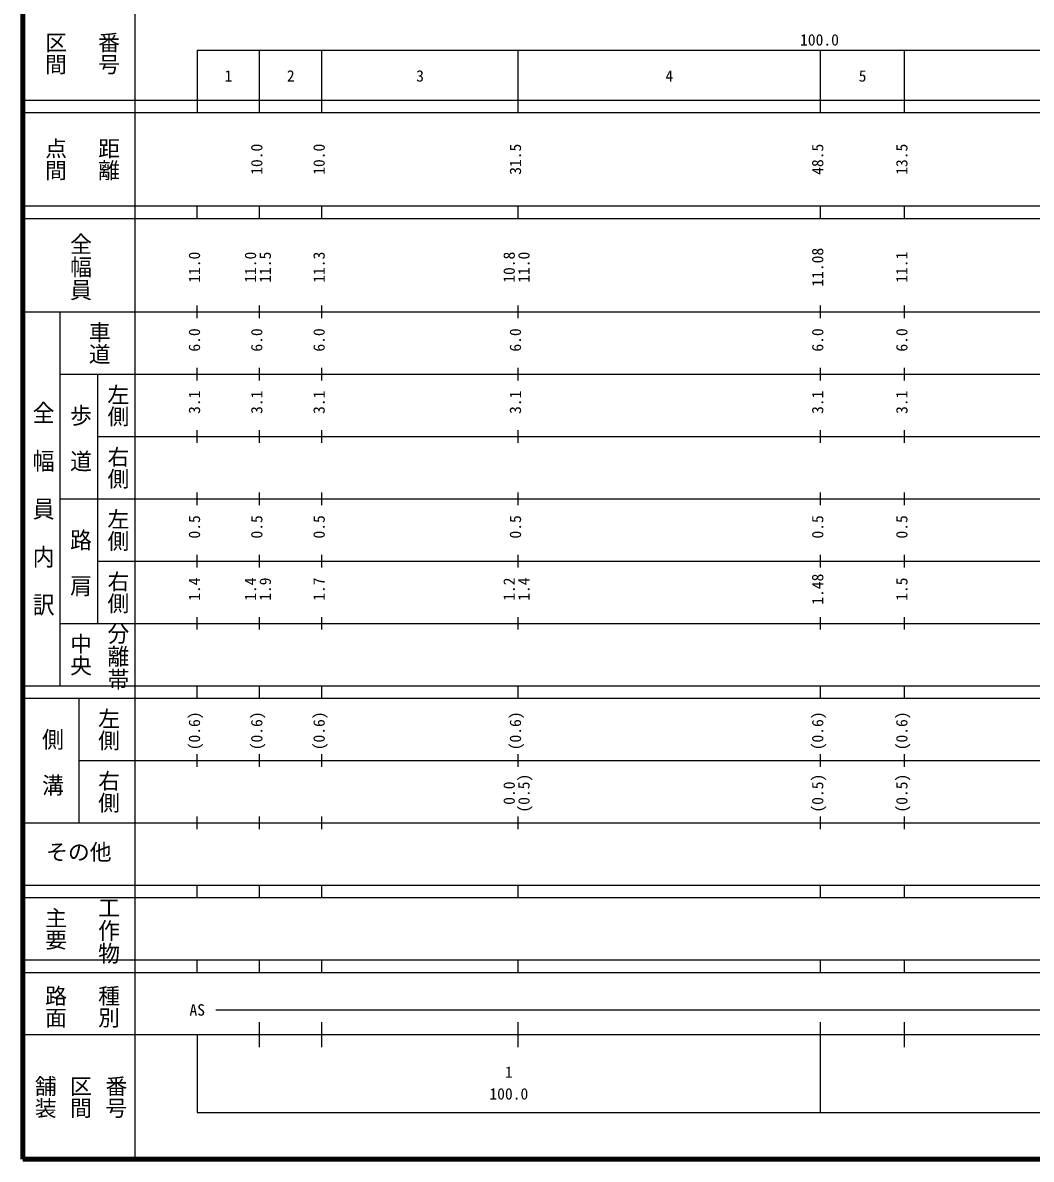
# Model space of a CAD drawing. Units: millimetres on the paper. Extents: x 40 to 680, y 20 to 380.
# Drawn here: x 40 to 201.8, y 20 to 202.4 of the extents above; entities that cross this region are included whole.
import ezdxf
from ezdxf.enums import TextEntityAlignment as Align

# ---------------------------------------------------------------- set-up
doc = ezdxf.new("R2010")
doc.units = ezdxf.units.MM
doc.layers.add('M-TTL', color=2, linetype='Continuous', lineweight=140)
doc.layers.add('M-TTL-BAND', color=7, linetype='Continuous', lineweight=25)
doc.styles.add('@ＭＳ ゴシック', font='')
doc.styles.add('ＭＳ ゴシック', font='')
doc.styles.get('@ＭＳ ゴシック').set_extended_font_data('@MS Gothic')
doc.styles.get('ＭＳ ゴシック').set_extended_font_data('MS Gothic')

msp = doc.modelspace()

# ---------------------------------------------------------------- linework, layer by layer
at = {"layer": 'M-TTL'}
for p, q in [((40, 380), (40, 20)), ((40, 20), (680, 20))]:
    msp.add_line(p, q, dxfattribs=at)
at = {"layer": 'M-TTL-BAND'}
for p, q in [((58, 370), (58, 20)), ((68, 198), (579, 198)), ((68, 198), (68, 188)), ((78, 188), (78, 198)), ((88, 188), (88, 198)), ((119.5, 188), (119.5, 198)), ((168, 188), (168, 198)), ((181.5, 188), (181.5, 198)), ((40, 190), (579, 190)), ((40, 188), (579, 188)), ((40, 173), (579, 173)), ((68, 171), (68, 173)), ((78, 171), (78, 173)), ((88, 171), (88, 173)), ((119.5, 171), (119.5, 173)), ((168, 171), (168, 173)), ((181.5, 171), (181.5, 173)), ((40, 171), (579, 171)), ((68, 155), (68, 157)), ((78, 155), (78, 157)), ((88, 155), (88, 157)), ((119.5, 155), (119.5, 157)), ((168, 155), (168, 157)), ((181.5, 155), (181.5, 157)), ((40, 156), (579, 156)), ((46, 96), (46, 156)), ((46, 146), (579, 146)), ((52, 146), (52, 106)), ((68, 145), (68, 147)), ((78, 145), (78, 147)), ((88, 145), (88, 147)), ((119.5, 145), (119.5, 147)), ((168, 145), (168, 147)), ((181.5, 145), (181.5, 147)), ((68, 135), (68, 137)), ((78, 135), (78, 137)), ((88, 135), (88, 137)), ((119.5, 135), (119.5, 137)), ((168, 135), (168, 137)), ((181.5, 135), (181.5, 137)), ((52, 136), (579, 136)), ((46, 126), (579, 126)), ((68, 125), (68, 127)), ((78, 125), (78, 127)), ((88, 125), (88, 127)), ((119.5, 125), (119.5, 127)), ((168, 125), (168, 127)), ((181.5, 125), (181.5, 127)), ((68, 115), (68, 117)), ((78, 115), (78, 117)), ((88, 115), (88, 117)), ((119.5, 115), (119.5, 117)), ((168, 115), (168, 117)), ((181.5, 115), (181.5, 117)), ((52, 116), (579, 116)), ((46, 106), (579, 106)), ((68, 105), (68, 107)), ((78, 105), (78, 107)), ((88, 105), (88, 107)), ((119.5, 105), (119.5, 107)), ((168, 105), (168, 107)), ((181.5, 105), (181.5, 107)), ((40, 96), (579, 96)), ((68, 94), (68, 96)), ((78, 94), (78, 96)), ((88, 94), (88, 96)), ((119.5, 94), (119.5, 96)), ((168, 94), (168, 96)), ((181.5, 94), (181.5, 96)), ((40, 94), (579, 94)), ((49, 94), (49, 74)), ((49, 84), (579, 84)), ((68, 83), (68, 85)), ((78, 83), (78, 85)), ((88, 83), (88, 85)), ((119.5, 83), (119.5, 85)), ((168, 83), (168, 85)), ((181.5, 83), (181.5, 85)), ((68, 73), (68, 75)), ((78, 73), (78, 75)), ((88, 73), (88, 75)), ((119.5, 73), (119.5, 75)), ((168, 73), (168, 75)), ((181.5, 73), (181.5, 75)), ((40, 74), (579, 74)), ((40, 64), (579, 64)), ((68, 62), (68, 64)), ((78, 62), (78, 64)), ((88, 62), (88, 64)), ((119.5, 62), (119.5, 64)), ((168, 62), (168, 64)), ((181.5, 62), (181.5, 64)), ((40, 62), (579, 62)), ((40, 52), (579, 52)), ((68, 50), (68, 52)), ((78, 50), (78, 52)), ((88, 50), (88, 52)), ((119.5, 50), (119.5, 52)), ((168, 50), (168, 52)), ((181.5, 50), (181.5, 52)), ((40, 50), (579, 50)), ((71, 44), (565, 44)), ((78, 38), (78, 42)), ((88, 38), (88, 42)), ((119.5, 38), (119.5, 42)), ((168, 27.5), (168, 42)), ((181.5, 38), (181.5, 42)), ((40, 40), (579, 40)), ((68, 40), (68, 27.5)), ((68, 27.5), (579, 27.5))]:
    msp.add_line(p, q, dxfattribs=at)

# ---------------------------------------------------------------- texts
for s, height, rotation, style, p in [('番号', 2.566, 270, '@ＭＳ ゴシック', (51.75, 201)), ('区間', 2.566, 270, '@ＭＳ ゴシック', (43.25, 201)), ('点間', 2.566, 270, '@ＭＳ ゴシック', (43.25, 184)), ('距離', 2.566, 270, '@ＭＳ ゴシック', (51.75, 184)), ('10.0', 1.833, 90, 'ＭＳ ゴシック', (79, 178)), ('10.0', 1.833, 90, 'ＭＳ ゴシック', (89, 178)), ('31.5', 1.833, 90, 'ＭＳ ゴシック', (120.5, 178)), ('48.5', 1.833, 90, 'ＭＳ ゴシック', (169, 178)), ('13.5', 1.833, 90, 'ＭＳ ゴシック', (182.5, 178)), ('11.08', 1.833, 90, 'ＭＳ ゴシック', (169, 160.049)), ('11.0', 1.833, 90, 'ＭＳ ゴシック', (69, 160.674)), ('11.0', 1.833, 90, 'ＭＳ ゴシック', (78, 160.674)), ('11.5', 1.833, 90, 'ＭＳ ゴシック', (80.37, 160.674)), ('11.3', 1.833, 90, 'ＭＳ ゴシック', (89, 160.674)), ('10.8', 1.833, 90, 'ＭＳ ゴシック', (119.5, 160.674)), ('11.0', 1.833, 90, 'ＭＳ ゴシック', (121.87, 160.674)), ('11.1', 1.833, 90, 'ＭＳ ゴシック', (182.5, 160.674)), ('車道', 2.566, 270, '@ＭＳ ゴシック', (50.25, 154.5)), ('6.0', 1.833, 90, 'ＭＳ ゴシック', (69, 149.625)), ('6.0', 1.833, 90, 'ＭＳ ゴシック', (79, 149.625)), ('6.0', 1.833, 90, 'ＭＳ ゴシック', (89, 149.625)), ('6.0', 1.833, 90, 'ＭＳ ゴシック', (120.5, 149.625)), ('6.0', 1.833, 90, 'ＭＳ ゴシック', (169, 149.625)), ('6.0', 1.833, 90, 'ＭＳ ゴシック', (182.5, 149.625)), ('左側', 2.566, 270, '@ＭＳ ゴシック', (53.25, 144.5)), ('3.1', 1.833, 90, 'ＭＳ ゴシック', (69, 139.625)), ('3.1', 1.833, 90, 'ＭＳ ゴシック', (79, 139.625)), ('3.1', 1.833, 90, 'ＭＳ ゴシック', (89, 139.625)), ('3.1', 1.833, 90, 'ＭＳ ゴシック', (120.5, 139.625)), ('3.1', 1.833, 90, 'ＭＳ ゴシック', (169, 139.625)), ('3.1', 1.833, 90, 'ＭＳ ゴシック', (182.5, 139.625)), ('右側', 2.566, 270, '@ＭＳ ゴシック', (53.25, 134.5)), ('左側', 2.566, 270, '@ＭＳ ゴシック', (53.25, 124.5)), ('0.5', 1.833, 90, 'ＭＳ ゴシック', (69, 119.625)), ('0.5', 1.833, 90, 'ＭＳ ゴシック', (79, 119.625)), ('0.5', 1.833, 90, 'ＭＳ ゴシック', (89, 119.625)), ('0.5', 1.833, 90, 'ＭＳ ゴシック', (120.5, 119.625)), ('0.5', 1.833, 90, 'ＭＳ ゴシック', (169, 119.625)), ('0.5', 1.833, 90, 'ＭＳ ゴシック', (182.5, 119.625)), ('右側', 2.566, 270, '@ＭＳ ゴシック', (53.25, 114.5)), ('1.4', 1.833, 90, 'ＭＳ ゴシック', (69, 109.625)), ('1.4', 1.833, 90, 'ＭＳ ゴシック', (78, 109.625)), ('1.9', 1.833, 90, 'ＭＳ ゴシック', (80.37, 109.625)), ('1.7', 1.833, 90, 'ＭＳ ゴシック', (89, 109.625)), ('1.2', 1.833, 90, 'ＭＳ ゴシック', (119.5, 109.625)), ('1.4', 1.833, 90, 'ＭＳ ゴシック', (121.87, 109.625)), ('1.48', 1.833, 90, 'ＭＳ ゴシック', (169, 109)), ('1.5', 1.833, 90, 'ＭＳ ゴシック', (182.5, 109.625)), ('中央', 2.566, 270, '@ＭＳ ゴシック', (47.25, 104.5)), ('左側', 2.566, 270, '@ＭＳ ゴシック', (51.75, 92.5)), ('(0.6)', 1.833, 90, 'ＭＳ ゴシック', (69, 85.639)), ('(0.6)', 1.833, 90, 'ＭＳ ゴシック', (79, 85.639)), ('(0.6)', 1.833, 90, 'ＭＳ ゴシック', (89, 85.639)), ('(0.6)', 1.833, 90, 'ＭＳ ゴシック', (120.5, 85.639)), ('(0.6)', 1.833, 90, 'ＭＳ ゴシック', (169, 85.639)), ('(0.6)', 1.833, 90, 'ＭＳ ゴシック', (182.5, 85.639)), ('右側', 2.566, 270, '@ＭＳ ゴシック', (51.75, 82.5)), ('0.0', 1.833, 90, 'ＭＳ ゴシック', (119.5, 76.889)), ('(0.5)', 1.833, 90, 'ＭＳ ゴシック', (121.87, 75.639)), ('(0.5)', 1.833, 90, 'ＭＳ ゴシック', (169, 75.639)), ('(0.5)', 1.833, 90, 'ＭＳ ゴシック', (182.5, 75.639)), ('主要', 2.566, 270, '@ＭＳ ゴシック', (43.25, 60.5)), ('路面', 2.566, 270, '@ＭＳ ゴシック', (43.25, 48)), ('種別', 2.566, 270, '@ＭＳ ゴシック', (51.75, 48)), ('舗装', 2.566, 270, '@ＭＳ ゴシック', (41.583, 33.5)), ('区間', 2.566, 270, '@ＭＳ ゴシック', (47.25, 33.5)), ('番号', 2.566, 270, '@ＭＳ ゴシック', (52.917, 33.5))]:
    msp.add_text(s, height=height, rotation=rotation, dxfattribs=dict(at, style=style)).set_placement(p, align=Align.BOTTOM_LEFT)
at = {"layer": 'M-TTL-BAND', "style": 'ＭＳ ゴシック'}
for s, height, p in [('100.0', 1.833, (164.719, 198.195)), ('1', 1.833, (72.375, 192.405)), ('2', 1.833, (82.375, 192.405)), ('3', 1.833, (103.125, 192.405)), ('4', 1.833, (143.125, 192.405)), ('5', 1.833, (174.125, 192.405)), ('その他', 2.566, (43.75, 67.25)), ('AS', 1.833, (66.75, 42.5)), ('1', 1.833, (117.375, 32.523)), ('100.0', 1.833, (114.875, 29.033))]:
    msp.add_text(s, height=height, dxfattribs=at).set_placement(p, align=Align.BOTTOM_LEFT)
at = {"layer": 'M-TTL-BAND', "style": '@ＭＳ ゴシック'}
for s, width, p in [('全幅員', 1.05, (47.25, 168.75)), ('全\u3000幅\u3000員\u3000内\u3000訳', 1.1, (41.25, 141.75)), ('歩\u3000道', 1.05, (47.25, 141.25)), ('路\u3000肩', 1.05, (47.25, 121.25)), ('分離帯', 1.05, (53.25, 106.25)), ('側\u3000溝', 1.05, (42.75, 89.25)), ('工作物', 1.05, (51.75, 62.25))]:
    msp.add_text(s, height=2.566, rotation=270, dxfattribs=dict(at, width=width)).set_placement(p, align=Align.BOTTOM_LEFT)

doc.saveas('drawing.dxf')
